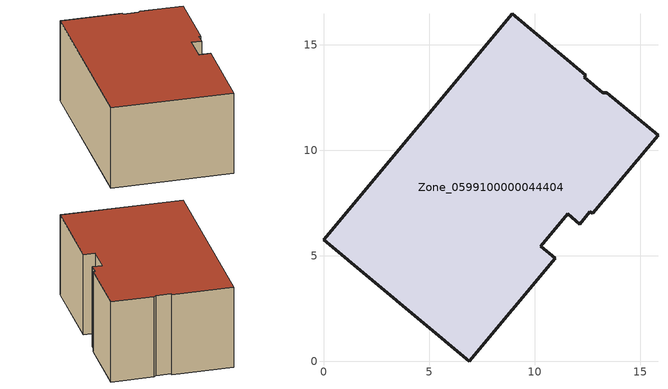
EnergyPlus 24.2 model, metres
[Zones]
Zone_0599100000044404
 floor ground (C_G): 15.85,10.7 12.77,7.01 12.61,7.08 12.15,6.49 11.57,6.98 10.3,5.45 10.98,4.88 6.9,0 0,5.77 8.95,16.47 12.43,13.56 12.36,13.46 13.22,12.73 13.43,12.72 z0
 wall outside (C_F): 6.9,0 10.98,4.88 10.3,5.45 11.57,6.98 12.15,6.49 12.61,7.08 12.77,7.01 15.85,10.7 13.43,12.72 13.22,12.73 12.36,13.46 12.43,13.56 8.95,16.47 0,5.77 6.9,0 z0:6.35
 roof outside (C_R): 12.77,7.01 15.85,10.7 13.43,12.72 13.22,12.73 12.36,13.46 12.43,13.56 8.95,16.47 0,5.77 6.9,0 10.98,4.88 10.3,5.45 11.57,6.98 12.15,6.49 12.61,7.08 z6.35
[BUILDING]
Pand.0599100000044404: North Axis=0; Terrain=City; Loads Convergence Tolerance Value=0.04; Temperature Convergence Tolerance Value=0.4; Solar Distribution=FullExterior; Maximum Number of Warmup Days=25; Minimum Number of Warmup Days=1
[Site:Location]
Rotterdam.The.Hague.AP_ZH_NLD Design_Conditions: Latitude=51.96; Longitude=4.45; Time Zone=1; Elevation=-4.5
[SITE:GROUNDTEMPERATURE:BUILDINGSURFACE]
18, 18, 18, 18, 18, 18, 18, 18, 18, 18, 18, 18
[MATERIAL] Thermal Absorptance=0.9; Solar Absorptance=0.7; Visible Absorptance=0.7
Name | Roughness | Thickness | Conductivity | Density | Specific Heat
G.D.1992-2005 | MediumSmooth | 0.15 | 0.06 | 540 | 1210
F.D.1992-2005 | Rough | 0.3 | 0.12 | 1920 | 840
R.D.1992-2005 | MediumRough | 0.2 | 0.08 | 1500 | 1000
[CONSTRUCTION]
C_G: G.D.1992-2005
C_F: F.D.1992-2005
C_R: R.D.1992-2005
[ZONE]
Zone_0599100000044404: Type=1; Multiplier=1; Ceiling Height=Autocalculate; Volume=Autocalculate; Floor Area=autocalculate; Part of Total Floor Area=Yes
[ZONEINFILTRATION:DESIGNFLOWRATE]
Infil_Zone_0599100000044404: Zone or ZoneList or Space or SpaceList=Zone_0599100000044404; Schedule=AlwaysOn; Design Flow Rate Calculation Method=Flow/Area; Flow Rate per Floor Area=0.0021; Constant Term Coefficient=1; Temperature Term Coefficient=0; Velocity Term Coefficient=0; Velocity Squared Term Coefficient=0
[HVACTEMPLATE:ZONE:IDEALLOADSAIRSYSTEM]
Zone_0599100000044404: Maximum Heating Supply Air Temperature=50; Minimum Cooling Supply Air Temperature=13; Maximum Heating Supply Air Humidity Ratio=0.0156; Minimum Cooling Supply Air Humidity Ratio=0.0077; Heating Limit=NoLimit; Cooling Limit=NoLimit; Dehumidification Control Type=ConstantSensibleHeatRatio; Cooling Sensible Heat Ratio=0.7; Dehumidification Setpoint=60; Humidification Control Type=None; Humidification Setpoint=30; Outdoor Air Method=None; Outdoor Air Flow Rate per Person=0.00944; Outdoor Air Flow Rate per Zone Floor Area=0; Outdoor Air Flow Rate per Zone=0; Demand Controlled Ventilation Type=None; Outdoor Air Economizer Type=NoEconomizer; Heat Recovery Type=None; Sensible Heat Recovery Effectiveness=0.7; Latent Heat Recovery Effectiveness=0.65
[ZONECONTROL:THERMOSTAT]
ThermostatControl_Zone_0599100000044404: Zone or ZoneList=Zone_0599100000044404; Control Type Schedule=DualSetpointControlType; Control 1=Thermostat_Zone_0599100000044404; Temperature Difference Between Cutout And Setpoint=0
[THERMOSTATSETPOINT:DUALSETPOINT]
Thermostat_Zone_0599100000044404: Heating Setpoint Temperature Schedule=HeatingSetpoint_Zone_0599100000044404; Cooling Setpoint Temperature Schedule=CoolingSetpoint_Zone_0599100000044404
[SCHEDULE:COMPACT]
HeatingSetpoint_Zone_0599100000044404: Through: 12/31, For: AllDays, Until: 24:00, 21
CoolingSetpoint_Zone_0599100000044404: Through: 12/31, For: AllDays, Until: 24:00, 24
DualSetpointControlType: Through: 12/31, For: AllDays, Until: 24:00, 4
AlwaysOn: Through: 12/31, For: AllDays, Until: 24:00, 1
